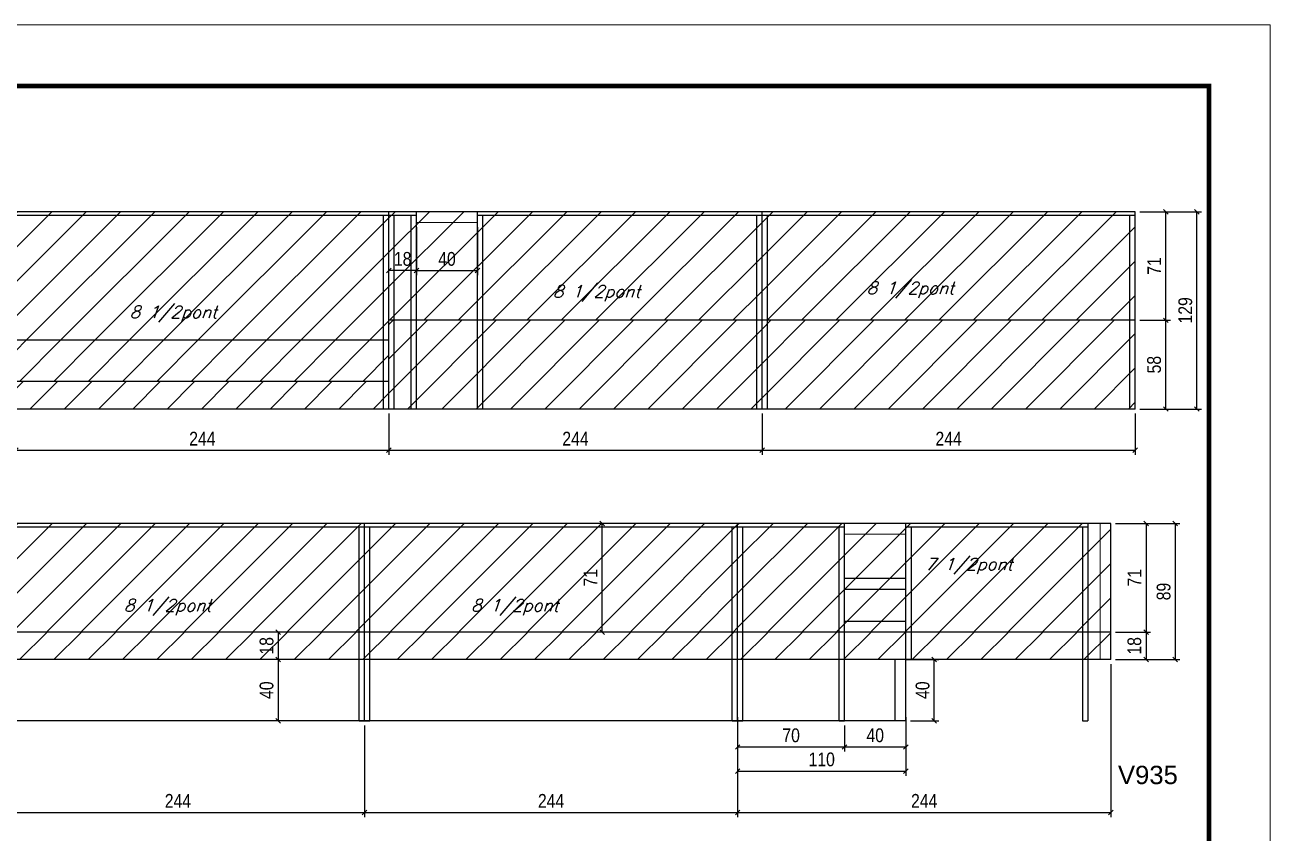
# Model space of a CAD drawing. Extents: x -20960 to -5926, y -2106 to 21915.
# Drawn here: x -11536 to -10722, y 19090 to 19618 of the extents above; entities that cross this region are included whole.
import ezdxf

# ---------------------------------------------------------------- set-up
doc = ezdxf.new("R2010")
doc.units = 0
doc.linetypes.add('DASHED', pattern=[0.75, 0.5, -0.25])
for name, color, linetype in [('5', 5, 'Continuous'), ('COTA', 241, 'Continuous'), ('Painéis', 200, 'Continuous'), ('Reaproveitamento', 251, 'Continuous'), ('SARR_2.2x7', 40, 'Continuous'), ('SARR_3.5x7', 81, 'Continuous'), ('texto', 7, 'Continuous')]:
    doc.layers.add(name, color=color, linetype=linetype)
for name, color, linetype, lineweight in [('Folhas', 255, 'Continuous', 9), ('Sarr 2.2x7', 40, 'Continuous', 9), ('SARRAFO DE PRESSAO', 251, 'DASHED', 9)]:
    doc.layers.add(name, color=color, linetype=linetype, lineweight=lineweight)
doc.styles.add('COTA TECNICA-50', font='techl___.ttf', dxfattribs={"height": 9})
doc.styles.add('Romans', font='romans.shx')
doc.styles.get("Standard").update_dxf_attribs({"font": 'arial.ttf'})
doc.dimstyles.new('COTA PAINEL-50', dxfattribs={"dimtxt": 9, "dimasz": 3, "dimexe": 3, "dimexo": 3, "dimgap": 3, "dimtad": 1, "dimdec": 1, "dimzin": 12, "dimdsep": 46, "dimtxsty": 'COTA TECNICA-50', "dimblk1": 'OBLIQUE', "dimblk2": 'OBLIQUE', "dimsah": 1, "dimcen": 0.9, "dimclrd": 4, "dimclre": 4, "dimclrt": 240, "dimadec": 1, "dimazin": 3, "dimtfac": 1, "dimtdec": 1, "dimtmove": 0, "dimatfit": 3, "dimfxl": 1, "dimtolj": 1, "dimtzin": 12, "dimarcsym": 0})
pattern_1 = [(45, (-3170, 28.422), (-11.22532, 11.22532), [])]
pattern_2 = [(45, (-3170, 26.418), (-11.22532, 11.22532), [])]
pattern_3 = [(45, (-3170, 1148.575), (-11.22532, 11.22532), [])]

# ---------------------------------------------------------------- blocks, each defined once
blk = doc.blocks.new('9999999999')
at = {"layer": 'Folhas'}
blk.add_lwpolyline([(98138.98, 34190.21), (99623.98, 34190.21), (99623.98, 35240.21), (98138.98, 35240.21)], close=True, dxfattribs=at)
at = {"layer": 'Folhas', "color": 30, "const_width": 3}
blk.add_lwpolyline([(98213.98, 34230.21), (99583.98, 34230.21), (99583.98, 35200.21), (98213.98, 35200.21)], close=True, dxfattribs=at)
blk = doc.blocks.new('_Oblique')
at = {"color": 0, "linetype": 'ByBlock', "lineweight": -2}
blk.add_line((-0.5, -0.5), (0.5, 0.5), dxfattribs=at)
blk = doc.blocks.new('*D6609')
at = {"layer": 'COTA', "color": 4, "lineweight": -2, "transparency": 16777216}
for p, q in [((-11542.23, 19364.08), (-11542.23, 19337.13)), ((-11298.23, 19364.08), (-11298.23, 19337.13)), ((-11542.23, 19340.13), (-11298.23, 19340.13))]:
    blk.add_line(p, q, dxfattribs=at)
at = {"layer": 'Defpoints', "color": 0, "transparency": 16777216}
for p in [(-11542.23, 19367.08), (-11298.23, 19367.08), (-11298.23, 19340.13)]:
    blk.add_point(p, dxfattribs=at)
at = {"layer": 'COTA', "color": 4, "lineweight": -2, "transparency": 16777216, "xscale": 3, "yscale": 3, "zscale": 3, "rotation": 180}
blk.add_blockref('_Oblique', (-11542.23, 19340.13), dxfattribs=at)
at = {"layer": 'COTA', "color": 4, "lineweight": -2, "transparency": 16777216, "xscale": 3, "yscale": 3, "zscale": 3}
blk.add_blockref('_Oblique', (-11298.23, 19340.13), dxfattribs=at)
at = {"layer": 'COTA', "color": 240, "transparency": 16777216, "insert": (-11420.23, 19347.69), "char_height": 9, "attachment_point": 5, "style": 'COTA TECNICA-50'}
blk.add_mtext('\\A1;244', dxfattribs=at)
blk = doc.blocks.new('*D6610')
at = {"layer": 'COTA', "color": 4, "lineweight": -2, "transparency": 16777216}
for p, q in [((-11298.23, 19364.08), (-11298.23, 19337.13)), ((-11054.23, 19364.08), (-11054.23, 19337.13)), ((-11298.23, 19340.13), (-11054.23, 19340.13))]:
    blk.add_line(p, q, dxfattribs=at)
at = {"layer": 'Defpoints', "color": 0, "transparency": 16777216}
for p in [(-11298.23, 19367.08), (-11054.23, 19367.08), (-11054.23, 19340.13)]:
    blk.add_point(p, dxfattribs=at)
at = {"layer": 'COTA', "color": 4, "lineweight": -2, "transparency": 16777216, "xscale": 3, "yscale": 3, "zscale": 3, "rotation": 180}
blk.add_blockref('_Oblique', (-11298.23, 19340.13), dxfattribs=at)
at = {"layer": 'COTA', "color": 4, "lineweight": -2, "transparency": 16777216, "xscale": 3, "yscale": 3, "zscale": 3}
blk.add_blockref('_Oblique', (-11054.23, 19340.13), dxfattribs=at)
at = {"layer": 'COTA', "color": 240, "transparency": 16777216, "insert": (-11176.23, 19347.69), "char_height": 9, "attachment_point": 5, "style": 'COTA TECNICA-50'}
blk.add_mtext('\\A1;244', dxfattribs=at)
blk = doc.blocks.new('*D6611')
at = {"layer": 'COTA', "color": 4, "lineweight": -2, "transparency": 16777216}
for p, q in [((-11054.23, 19364.08), (-11054.23, 19337.13)), ((-10810.23, 19364.08), (-10810.23, 19337.13)), ((-11054.23, 19340.13), (-10810.23, 19340.13))]:
    blk.add_line(p, q, dxfattribs=at)
at = {"layer": 'Defpoints', "color": 0, "transparency": 16777216}
for p in [(-11054.23, 19367.08), (-10810.23, 19367.08), (-10810.23, 19340.13)]:
    blk.add_point(p, dxfattribs=at)
at = {"layer": 'COTA', "color": 4, "lineweight": -2, "transparency": 16777216, "xscale": 3, "yscale": 3, "zscale": 3, "rotation": 180}
blk.add_blockref('_Oblique', (-11054.23, 19340.13), dxfattribs=at)
at = {"layer": 'COTA', "color": 4, "lineweight": -2, "transparency": 16777216, "xscale": 3, "yscale": 3, "zscale": 3}
blk.add_blockref('_Oblique', (-10810.23, 19340.13), dxfattribs=at)
at = {"layer": 'COTA', "color": 240, "transparency": 16777216, "insert": (-10932.23, 19347.69), "char_height": 9, "attachment_point": 5, "style": 'COTA TECNICA-50'}
blk.add_mtext('\\A1;244', dxfattribs=at)
blk = doc.blocks.new('*D6612')
at = {"layer": 'COTA', "color": 4, "lineweight": -2, "transparency": 16777216}
for p, q in [((-10807.23, 19496.08), (-10766.84, 19496.08)), ((-10769.84, 19367.08), (-10769.84, 19496.08)), ((-10807.23, 19367.08), (-10766.84, 19367.08))]:
    blk.add_line(p, q, dxfattribs=at)
at = {"layer": 'Defpoints', "color": 0, "transparency": 16777216}
for p in [(-10810.23, 19496.08), (-10769.84, 19496.08), (-10810.23, 19367.08)]:
    blk.add_point(p, dxfattribs=at)
at = {"layer": 'COTA', "color": 4, "lineweight": -2, "transparency": 16777216, "xscale": 3, "yscale": 3, "zscale": 3}
for p, rotation in [((-10769.84, 19496.08), 90), ((-10769.84, 19367.08), 270)]:
    blk.add_blockref('_Oblique', p, dxfattribs=dict(at, rotation=rotation))
at = {"layer": 'COTA', "color": 240, "transparency": 16777216, "insert": (-10777.42, 19431.58), "char_height": 9, "attachment_point": 5, "rotation": 90, "style": 'COTA TECNICA-50'}
blk.add_mtext('\\A1;129', dxfattribs=at)
blk = doc.blocks.new('*D6617')
at = {"layer": 'COTA', "color": 4, "lineweight": -2, "transparency": 16777216}
for p, q in [((-10807.23, 19425.08), (-10787.2, 19425.08)), ((-10790.2, 19367.08), (-10790.2, 19425.08)), ((-10807.23, 19367.08), (-10787.2, 19367.08))]:
    blk.add_line(p, q, dxfattribs=at)
at = {"layer": 'Defpoints', "color": 0, "transparency": 16777216}
for p in [(-10810.23, 19425.08), (-10790.2, 19425.08), (-10810.23, 19367.08)]:
    blk.add_point(p, dxfattribs=at)
at = {"layer": 'COTA', "color": 4, "lineweight": -2, "transparency": 16777216, "xscale": 3, "yscale": 3, "zscale": 3}
for p, rotation in [((-10790.2, 19425.08), 90), ((-10790.2, 19367.08), 270)]:
    blk.add_blockref('_Oblique', p, dxfattribs=dict(at, rotation=rotation))
at = {"layer": 'COTA', "color": 240, "transparency": 16777216, "insert": (-10797.82, 19396.08), "char_height": 9, "attachment_point": 5, "rotation": 90, "style": 'COTA TECNICA-50'}
blk.add_mtext('\\A1;58', dxfattribs=at)
blk = doc.blocks.new('*D6618')
at = {"layer": 'COTA', "color": 4, "lineweight": -2, "transparency": 16777216}
for p, q in [((-10807.23, 19496.08), (-10787.2, 19496.08)), ((-10790.2, 19425.08), (-10790.2, 19496.08)), ((-10807.23, 19425.08), (-10787.2, 19425.08))]:
    blk.add_line(p, q, dxfattribs=at)
at = {"layer": 'Defpoints', "color": 0, "transparency": 16777216}
for p in [(-10810.23, 19496.08), (-10790.2, 19496.08), (-10810.23, 19425.08)]:
    blk.add_point(p, dxfattribs=at)
at = {"layer": 'COTA', "color": 4, "lineweight": -2, "transparency": 16777216, "xscale": 3, "yscale": 3, "zscale": 3}
for p, rotation in [((-10790.2, 19496.08), 90), ((-10790.2, 19425.08), 270)]:
    blk.add_blockref('_Oblique', p, dxfattribs=dict(at, rotation=rotation))
at = {"layer": 'COTA', "color": 240, "transparency": 16777216, "insert": (-10797.77, 19460.58), "char_height": 9, "attachment_point": 5, "rotation": 90, "style": 'COTA TECNICA-50'}
blk.add_mtext('\\A1;71', dxfattribs=at)
blk = doc.blocks.new('*D6619')
at = {"layer": 'COTA', "color": 4, "lineweight": -2, "transparency": 16777216}
for p, q in [((-11280.23, 19486.08), (-11280.23, 19454.59)), ((-11240.23, 19486.08), (-11240.23, 19454.59)), ((-11280.23, 19457.59), (-11240.23, 19457.59))]:
    blk.add_line(p, q, dxfattribs=at)
at = {"layer": 'Defpoints', "color": 0, "transparency": 16777216}
for p in [(-11280.23, 19489.08), (-11240.23, 19489.08), (-11240.23, 19457.59)]:
    blk.add_point(p, dxfattribs=at)
at = {"layer": 'COTA', "color": 4, "lineweight": -2, "transparency": 16777216, "xscale": 3, "yscale": 3, "zscale": 3, "rotation": 180}
blk.add_blockref('_Oblique', (-11280.23, 19457.59), dxfattribs=at)
at = {"layer": 'COTA', "color": 4, "lineweight": -2, "transparency": 16777216, "xscale": 3, "yscale": 3, "zscale": 3}
blk.add_blockref('_Oblique', (-11240.23, 19457.59), dxfattribs=at)
at = {"layer": 'COTA', "color": 240, "transparency": 16777216, "insert": (-11260.23, 19465.18), "char_height": 9, "attachment_point": 5, "style": 'COTA TECNICA-50'}
blk.add_mtext('\\A1;40', dxfattribs=at)
blk = doc.blocks.new('*D6620')
at = {"layer": 'COTA', "color": 4, "lineweight": -2, "transparency": 16777216}
blk.add_line((-11280.23, 19457.59), (-11298.23, 19457.59), dxfattribs=at)
at = {"layer": 'Defpoints', "color": 0, "transparency": 16777216}
for p in [(-11298.23, 19457.59), (-11298.23, 19457.59), (-11280.23, 19457.59)]:
    blk.add_point(p, dxfattribs=at)
at = {"layer": 'COTA', "color": 4, "lineweight": -2, "transparency": 16777216, "xscale": 3, "yscale": 3, "zscale": 3, "rotation": 180}
blk.add_blockref('_Oblique', (-11298.23, 19457.59), dxfattribs=at)
at = {"layer": 'COTA', "color": 4, "lineweight": -2, "transparency": 16777216, "xscale": 3, "yscale": 3, "zscale": 3}
blk.add_blockref('_Oblique', (-11280.23, 19457.59), dxfattribs=at)
at = {"layer": 'COTA', "color": 240, "transparency": 16777216, "insert": (-11289.23, 19465.18), "char_height": 9, "attachment_point": 5, "style": 'COTA TECNICA-50'}
blk.add_mtext('\\A1;18', dxfattribs=at)
blk = doc.blocks.new('*D6623')
at = {"layer": 'COTA', "color": 4, "lineweight": -2, "transparency": 16777216}
for p, q in [((-11558.19, 19160.23), (-11558.19, 19100.29)), ((-11314.19, 19160.23), (-11314.19, 19100.29)), ((-11558.19, 19103.29), (-11314.19, 19103.29))]:
    blk.add_line(p, q, dxfattribs=at)
at = {"layer": 'Defpoints', "color": 0, "transparency": 16777216}
for p in [(-11558.19, 19163.23), (-11314.19, 19163.23), (-11314.19, 19103.29)]:
    blk.add_point(p, dxfattribs=at)
at = {"layer": 'COTA', "color": 4, "lineweight": -2, "transparency": 16777216, "xscale": 3, "yscale": 3, "zscale": 3, "rotation": 180}
blk.add_blockref('_Oblique', (-11558.19, 19103.29), dxfattribs=at)
at = {"layer": 'COTA', "color": 4, "lineweight": -2, "transparency": 16777216, "xscale": 3, "yscale": 3, "zscale": 3}
blk.add_blockref('_Oblique', (-11314.19, 19103.29), dxfattribs=at)
at = {"layer": 'COTA', "color": 240, "transparency": 16777216, "insert": (-11436.19, 19110.85), "char_height": 9, "attachment_point": 5, "style": 'COTA TECNICA-50'}
blk.add_mtext('\\A1;244', dxfattribs=at)
blk = doc.blocks.new('*D6593')
at = {"layer": 'COTA', "color": 4, "lineweight": -2, "transparency": 16777216}
for p, q in [((-11314.19, 19160.23), (-11314.19, 19100.29)), ((-11070.19, 19160.23), (-11070.19, 19100.29)), ((-11314.19, 19103.29), (-11070.19, 19103.29))]:
    blk.add_line(p, q, dxfattribs=at)
at = {"layer": 'Defpoints', "color": 0, "transparency": 16777216}
for p in [(-11314.19, 19163.23), (-11070.19, 19163.23), (-11070.19, 19103.29)]:
    blk.add_point(p, dxfattribs=at)
at = {"layer": 'COTA', "color": 4, "lineweight": -2, "transparency": 16777216, "xscale": 3, "yscale": 3, "zscale": 3, "rotation": 180}
blk.add_blockref('_Oblique', (-11314.19, 19103.29), dxfattribs=at)
at = {"layer": 'COTA', "color": 4, "lineweight": -2, "transparency": 16777216, "xscale": 3, "yscale": 3, "zscale": 3}
blk.add_blockref('_Oblique', (-11070.19, 19103.29), dxfattribs=at)
at = {"layer": 'COTA', "color": 240, "transparency": 16777216, "insert": (-11192.19, 19110.85), "char_height": 9, "attachment_point": 5, "style": 'COTA TECNICA-50'}
blk.add_mtext('\\A1;244', dxfattribs=at)
blk = doc.blocks.new('*D6594')
at = {"layer": 'COTA', "color": 4, "lineweight": -2, "transparency": 16777216}
for p, q in [((-10826.19, 19200.23), (-10826.19, 19100.29)), ((-11070.19, 19160.23), (-11070.19, 19100.29)), ((-11070.19, 19103.29), (-10826.19, 19103.29))]:
    blk.add_line(p, q, dxfattribs=at)
at = {"layer": 'Defpoints', "color": 0, "transparency": 16777216}
for p in [(-10826.19, 19203.23), (-11070.19, 19163.23), (-10826.19, 19103.29)]:
    blk.add_point(p, dxfattribs=at)
at = {"layer": 'COTA', "color": 4, "lineweight": -2, "transparency": 16777216, "xscale": 3, "yscale": 3, "zscale": 3, "rotation": 180}
blk.add_blockref('_Oblique', (-11070.19, 19103.29), dxfattribs=at)
at = {"layer": 'COTA', "color": 4, "lineweight": -2, "transparency": 16777216, "xscale": 3, "yscale": 3, "zscale": 3}
blk.add_blockref('_Oblique', (-10826.19, 19103.29), dxfattribs=at)
at = {"layer": 'COTA', "color": 240, "transparency": 16777216, "insert": (-10948.19, 19110.85), "char_height": 9, "attachment_point": 5, "style": 'COTA TECNICA-50'}
blk.add_mtext('\\A1;244', dxfattribs=at)
blk = doc.blocks.new('*D6595')
at = {"layer": 'COTA', "color": 4, "lineweight": -2, "transparency": 16777216}
for p, q in [((-10823.19, 19292.23), (-10781.02, 19292.23)), ((-10784.02, 19292.23), (-10784.02, 19203.23)), ((-10823.19, 19203.23), (-10781.02, 19203.23))]:
    blk.add_line(p, q, dxfattribs=at)
at = {"layer": 'Defpoints', "color": 0, "transparency": 16777216}
for p in [(-10826.19, 19292.23), (-10826.19, 19203.23), (-10784.02, 19203.23)]:
    blk.add_point(p, dxfattribs=at)
at = {"layer": 'COTA', "color": 4, "lineweight": -2, "transparency": 16777216, "xscale": 3, "yscale": 3, "zscale": 3}
for p, rotation in [((-10784.02, 19292.23), 90), ((-10784.02, 19203.23), 270)]:
    blk.add_blockref('_Oblique', p, dxfattribs=dict(at, rotation=rotation))
at = {"layer": 'COTA', "color": 240, "transparency": 16777216, "insert": (-10791.61, 19247.73), "char_height": 9, "attachment_point": 5, "rotation": 90, "style": 'COTA TECNICA-50'}
blk.add_mtext('\\A1;89', dxfattribs=at)
blk = doc.blocks.new('*D6548')
at = {"layer": 'COTA', "color": 4, "lineweight": -2, "transparency": 16777216}
for p, q in [((-11161.83, 19292.23), (-11161.83, 19292.23)), ((-11158.83, 19221.23), (-11158.83, 19292.23)), ((-11161.83, 19221.23), (-11161.83, 19221.23))]:
    blk.add_line(p, q, dxfattribs=at)
at = {"layer": 'Defpoints', "color": 0, "transparency": 16777216}
for p in [(-11158.83, 19292.23), (-11158.83, 19292.23), (-11158.83, 19221.23)]:
    blk.add_point(p, dxfattribs=at)
at = {"layer": 'COTA', "color": 4, "lineweight": -2, "transparency": 16777216, "xscale": 3, "yscale": 3, "zscale": 3}
for p, rotation in [((-11158.83, 19292.23), 90), ((-11158.83, 19221.23), 270)]:
    blk.add_blockref('_Oblique', p, dxfattribs=dict(at, rotation=rotation))
at = {"layer": 'COTA', "color": 240, "transparency": 16777216, "insert": (-11166.4, 19256.73), "char_height": 9, "attachment_point": 5, "rotation": 90, "style": 'COTA TECNICA-50'}
blk.add_mtext('\\A1;71', dxfattribs=at)
blk = doc.blocks.new('*D6549')
at = {"layer": 'COTA', "color": 4, "lineweight": -2, "transparency": 16777216}
for p, q in [((-11070.19, 19165.68), (-11070.19, 19143.1)), ((-11000.23, 19160.23), (-11000.23, 19143.1)), ((-11070.19, 19146.1), (-11000.23, 19146.1))]:
    blk.add_line(p, q, dxfattribs=at)
at = {"layer": 'Defpoints', "color": 0, "transparency": 16777216}
for p in [(-11070.19, 19168.68), (-11000.23, 19163.23), (-11000.23, 19146.1)]:
    blk.add_point(p, dxfattribs=at)
at = {"layer": 'COTA', "color": 4, "lineweight": -2, "transparency": 16777216, "xscale": 3, "yscale": 3, "zscale": 3, "rotation": 180}
blk.add_blockref('_Oblique', (-11070.19, 19146.1), dxfattribs=at)
at = {"layer": 'COTA', "color": 4, "lineweight": -2, "transparency": 16777216, "xscale": 3, "yscale": 3, "zscale": 3}
blk.add_blockref('_Oblique', (-11000.23, 19146.1), dxfattribs=at)
at = {"layer": 'COTA', "color": 240, "transparency": 16777216, "insert": (-11035.21, 19153.69), "char_height": 9, "attachment_point": 5, "style": 'COTA TECNICA-50'}
blk.add_mtext('\\A1;70', dxfattribs=at)
blk = doc.blocks.new('*D6550')
at = {"layer": 'COTA', "color": 4, "lineweight": -2, "transparency": 16777216}
for p, q in [((-11000.23, 19160.23), (-11000.23, 19143.1)), ((-10960.23, 19165.68), (-10960.23, 19143.1)), ((-11000.23, 19146.1), (-10960.23, 19146.1))]:
    blk.add_line(p, q, dxfattribs=at)
at = {"layer": 'Defpoints', "color": 0, "transparency": 16777216}
for p in [(-10960.23, 19168.68), (-11000.23, 19163.23), (-10960.23, 19146.1)]:
    blk.add_point(p, dxfattribs=at)
at = {"layer": 'COTA', "color": 4, "lineweight": -2, "transparency": 16777216, "xscale": 3, "yscale": 3, "zscale": 3, "rotation": 180}
blk.add_blockref('_Oblique', (-11000.23, 19146.1), dxfattribs=at)
at = {"layer": 'COTA', "color": 4, "lineweight": -2, "transparency": 16777216, "xscale": 3, "yscale": 3, "zscale": 3}
blk.add_blockref('_Oblique', (-10960.23, 19146.1), dxfattribs=at)
at = {"layer": 'COTA', "color": 240, "transparency": 16777216, "insert": (-10980.23, 19153.69), "char_height": 9, "attachment_point": 5, "style": 'COTA TECNICA-50'}
blk.add_mtext('\\A1;40', dxfattribs=at)
blk = doc.blocks.new('*D6601')
at = {"layer": 'COTA', "color": 4, "lineweight": -2, "transparency": 16777216}
for p, q in [((-10823.19, 19292.23), (-10800.11, 19292.23)), ((-10803.11, 19292.23), (-10803.11, 19221.23)), ((-10823.19, 19221.23), (-10800.11, 19221.23))]:
    blk.add_line(p, q, dxfattribs=at)
at = {"layer": 'Defpoints', "color": 0, "transparency": 16777216}
for p in [(-10826.19, 19292.23), (-10826.19, 19221.23), (-10803.11, 19221.23)]:
    blk.add_point(p, dxfattribs=at)
at = {"layer": 'COTA', "color": 4, "lineweight": -2, "transparency": 16777216, "xscale": 3, "yscale": 3, "zscale": 3}
for p, rotation in [((-10803.11, 19292.23), 90), ((-10803.11, 19221.23), 270)]:
    blk.add_blockref('_Oblique', p, dxfattribs=dict(at, rotation=rotation))
at = {"layer": 'COTA', "color": 240, "transparency": 16777216, "insert": (-10810.68, 19256.73), "char_height": 9, "attachment_point": 5, "rotation": 90, "style": 'COTA TECNICA-50'}
blk.add_mtext('\\A1;71', dxfattribs=at)
blk = doc.blocks.new('*D6602')
at = {"layer": 'COTA', "color": 4, "lineweight": -2, "transparency": 16777216}
for p, q in [((-10823.19, 19221.23), (-10800.11, 19221.23)), ((-10803.11, 19221.23), (-10803.11, 19203.23)), ((-10823.19, 19203.23), (-10800.11, 19203.23))]:
    blk.add_line(p, q, dxfattribs=at)
at = {"layer": 'Defpoints', "color": 0, "transparency": 16777216}
for p in [(-10826.19, 19221.23), (-10826.19, 19203.23), (-10803.11, 19203.23)]:
    blk.add_point(p, dxfattribs=at)
at = {"layer": 'COTA', "color": 4, "lineweight": -2, "transparency": 16777216, "xscale": 3, "yscale": 3, "zscale": 3}
for p, rotation in [((-10803.11, 19221.23), 90), ((-10803.11, 19203.23), 270)]:
    blk.add_blockref('_Oblique', p, dxfattribs=dict(at, rotation=rotation))
at = {"layer": 'COTA', "color": 240, "transparency": 16777216, "insert": (-10810.7, 19212.23), "char_height": 9, "attachment_point": 5, "rotation": 90, "style": 'COTA TECNICA-50'}
blk.add_mtext('\\A1;18', dxfattribs=at)
blk = doc.blocks.new('*D6589')
at = {"layer": 'COTA', "color": 4, "lineweight": -2, "transparency": 16777216}
for p, q in [((-10957.19, 19203.23), (-10938.62, 19203.23)), ((-10941.62, 19163.23), (-10941.62, 19203.23)), ((-10957.19, 19163.23), (-10938.62, 19163.23))]:
    blk.add_line(p, q, dxfattribs=at)
at = {"layer": 'Defpoints', "color": 0, "transparency": 16777216}
for p in [(-10960.19, 19203.23), (-10941.62, 19203.23), (-10960.19, 19163.23)]:
    blk.add_point(p, dxfattribs=at)
at = {"layer": 'COTA', "color": 4, "lineweight": -2, "transparency": 16777216, "xscale": 3, "yscale": 3, "zscale": 3}
for p, rotation in [((-10941.62, 19203.23), 90), ((-10941.62, 19163.23), 270)]:
    blk.add_blockref('_Oblique', p, dxfattribs=dict(at, rotation=rotation))
at = {"layer": 'COTA', "color": 240, "transparency": 16777216, "insert": (-10949.22, 19183.23), "char_height": 9, "attachment_point": 5, "rotation": 90, "style": 'COTA TECNICA-50'}
blk.add_mtext('\\A1;40', dxfattribs=at)
blk = doc.blocks.new('*D6560')
at = {"layer": 'COTA', "color": 4, "lineweight": -2, "transparency": 16777216}
for p, q in [((-11354.46, 19221.23), (-11373.61, 19221.23)), ((-11370.61, 19221.23), (-11370.61, 19203.23)), ((-11354.46, 19203.23), (-11373.61, 19203.23))]:
    blk.add_line(p, q, dxfattribs=at)
at = {"layer": 'Defpoints', "color": 0, "transparency": 16777216}
for p in [(-11351.46, 19221.23), (-11370.61, 19203.23), (-11351.46, 19203.23)]:
    blk.add_point(p, dxfattribs=at)
at = {"layer": 'COTA', "color": 4, "lineweight": -2, "transparency": 16777216, "xscale": 3, "yscale": 3, "zscale": 3}
for p, rotation in [((-11370.61, 19221.23), 90), ((-11370.61, 19203.23), 270)]:
    blk.add_blockref('_Oblique', p, dxfattribs=dict(at, rotation=rotation))
at = {"layer": 'COTA', "color": 240, "transparency": 16777216, "insert": (-11378.2, 19212.23), "char_height": 9, "attachment_point": 5, "rotation": 90, "style": 'COTA TECNICA-50'}
blk.add_mtext('\\A1;18', dxfattribs=at)
blk = doc.blocks.new('*D6561')
at = {"layer": 'COTA', "color": 4, "lineweight": -2, "transparency": 16777216}
for p, q in [((-11354.46, 19203.23), (-11373.61, 19203.23)), ((-11370.61, 19203.23), (-11370.61, 19163.23))]:
    blk.add_line(p, q, dxfattribs=at)
at = {"layer": 'Defpoints', "color": 0, "transparency": 16777216}
for p in [(-11351.46, 19203.23), (-11370.61, 19163.23), (-11370.61, 19163.23)]:
    blk.add_point(p, dxfattribs=at)
at = {"layer": 'COTA', "color": 4, "lineweight": -2, "transparency": 16777216, "xscale": 3, "yscale": 3, "zscale": 3}
for p, rotation in [((-11370.61, 19203.23), 90), ((-11370.61, 19163.23), 270)]:
    blk.add_blockref('_Oblique', p, dxfattribs=dict(at, rotation=rotation))
at = {"layer": 'COTA', "color": 240, "transparency": 16777216, "insert": (-11378.21, 19183.23), "char_height": 9, "attachment_point": 5, "rotation": 90, "style": 'COTA TECNICA-50'}
blk.add_mtext('\\A1;40', dxfattribs=at)
blk = doc.blocks.new('*D6562')
at = {"layer": 'COTA', "color": 4, "lineweight": -2, "transparency": 16777216}
for p, q in [((-11070.19, 19160.23), (-11070.19, 19127.31)), ((-10960.23, 19160.23), (-10960.23, 19127.31)), ((-11070.19, 19130.31), (-10960.23, 19130.31))]:
    blk.add_line(p, q, dxfattribs=at)
at = {"layer": 'Defpoints', "color": 0, "transparency": 16777216}
for p in [(-11070.19, 19163.23), (-10960.23, 19163.23), (-10960.23, 19130.31)]:
    blk.add_point(p, dxfattribs=at)
at = {"layer": 'COTA', "color": 4, "lineweight": -2, "transparency": 16777216, "xscale": 3, "yscale": 3, "zscale": 3, "rotation": 180}
blk.add_blockref('_Oblique', (-11070.19, 19130.31), dxfattribs=at)
at = {"layer": 'COTA', "color": 4, "lineweight": -2, "transparency": 16777216, "xscale": 3, "yscale": 3, "zscale": 3}
blk.add_blockref('_Oblique', (-10960.23, 19130.31), dxfattribs=at)
at = {"layer": 'COTA', "color": 240, "transparency": 16777216, "insert": (-11015.21, 19137.91), "char_height": 9, "attachment_point": 5, "style": 'COTA TECNICA-50'}
blk.add_mtext('\\A1;110', dxfattribs=at)

msp = doc.modelspace()

# ---------------------------------------------------------------- hatches: boundary and pattern name
at = {"layer": 'Reaproveitamento', "transparency": 33554684}
h = msp.add_hatch(dxfattribs=at)
h.set_pattern_fill('ANSI31', color=256, scale=5)
h.set_pattern_definition(pattern_1)
h.paths.add_polyline_path([(-11542.23, 19412.08), (-11298.23, 19412.08), (-11298.23, 19496.08), (-11542.23, 19496.08)])
h = msp.add_hatch(dxfattribs=at)
h.set_pattern_fill('ANSI31', color=256, scale=5)
h.set_pattern_definition(pattern_1)
h.paths.add_polyline_path([(-11298.23, 19496.08), (-11298.23, 19425.08), (-11054.23, 19425.08), (-11054.23, 19496.08)])
h = msp.add_hatch(dxfattribs=at)
h.set_pattern_fill('ANSI31', color=256, scale=5)
h.set_pattern_definition(pattern_1)
h.paths.add_polyline_path([(-10810.23, 19425.08), (-10810.23, 19496.08), (-11054.23, 19496.08), (-11054.23, 19425.08)])
h = msp.add_hatch(dxfattribs=at)
h.set_pattern_fill('ANSI31', color=256, scale=5)
h.set_pattern_definition(pattern_3)
h.paths.add_polyline_path([(-11298.23, 19425.08), (-11298.23, 19367.08), (-11054.23, 19367.08), (-11054.23, 19425.08)])
h = msp.add_hatch(dxfattribs=at)
h.set_pattern_fill('ANSI31', color=256, scale=5)
h.set_pattern_definition(pattern_3)
h.paths.add_polyline_path([(-11054.23, 19425.08), (-11054.23, 19367.08), (-10810.23, 19367.08), (-10810.23, 19425.08)])
h = msp.add_hatch(dxfattribs=at)
h.set_pattern_fill('ANSI31', color=256, scale=5)
h.set_pattern_definition(pattern_1)
h.paths.add_polyline_path([(-11298.23, 19385.08), (-11298.23, 19412.08), (-11542.23, 19412.08), (-11542.23, 19385.08)])
h = msp.add_hatch(dxfattribs=at)
h.set_pattern_fill('ANSI31', color=256, scale=5)
h.set_pattern_definition(pattern_3)
h.paths.add_polyline_path([(-11298.23, 19367.08), (-11298.23, 19385.08), (-11542.23, 19385.08), (-11542.23, 19367.08)])
h = msp.add_hatch(dxfattribs=at)
h.set_pattern_fill('ANSI31', color=256, scale=5)
h.set_pattern_definition(pattern_2)
h.paths.add_polyline_path([(-11558.19, 19292.23), (-11558.19, 19221.23), (-11314.19, 19221.23), (-11314.19, 19292.23)])
h = msp.add_hatch(dxfattribs=at)
h.set_pattern_fill('ANSI31', color=256, scale=5)
h.set_pattern_definition(pattern_2)
h.paths.add_polyline_path([(-11070.19, 19292.23), (-11314.19, 19292.23), (-11314.19, 19221.23), (-11070.19, 19221.23)])
h = msp.add_hatch(dxfattribs=at)
h.set_pattern_fill('ANSI31', color=256, scale=5)
h.set_pattern_definition(pattern_2)
h.paths.add_polyline_path([(-11070.19, 19292.23), (-11070.19, 19221.23), (-10826.19, 19221.23), (-10826.19, 19292.23), (-10960.23, 19292.23)])
h = msp.add_hatch(dxfattribs=at)
h.set_pattern_fill('ANSI31', color=256, scale=5)
h.set_pattern_definition(pattern_3)
h.paths.add_polyline_path([(-11314.19, 19203.23), (-11314.19, 19221.23), (-11558.19, 19221.23), (-11558.19, 19203.23)])
h = msp.add_hatch(dxfattribs=at)
h.set_pattern_fill('ANSI31', color=256, scale=5)
h.set_pattern_definition(pattern_3)
h.paths.add_polyline_path([(-11070.19, 19203.23), (-11070.19, 19221.23), (-11314.19, 19221.23), (-11314.19, 19203.23)])
h = msp.add_hatch(dxfattribs=at)
h.set_pattern_fill('ANSI31', color=256, scale=5)
h.set_pattern_definition(pattern_3)
h.paths.add_polyline_path([(-10826.19, 19203.23), (-10826.19, 19221.23), (-11070.19, 19221.23), (-11070.19, 19203.23)])

# ---------------------------------------------------------------- linework, layer by layer
at = {"layer": 'Painéis'}
for p, q in [((-10810.23, 19496.08), (-12030.23, 19496.08)), ((-11298.23, 19367.08), (-11298.23, 19496.08)), ((-11054.23, 19367.08), (-11054.23, 19496.08)), ((-10810.23, 19367.08), (-10810.23, 19496.08)), ((-10810.23, 19425.08), (-11298.23, 19425.08)), ((-11298.23, 19412.08), (-12030.23, 19412.08)), ((-11298.23, 19385.08), (-12030.23, 19385.08)), ((-10810.23, 19367.08), (-12030.23, 19367.08)), ((-10960.23, 19292.23), (-11786.29, 19292.23)), ((-11314.19, 19163.23), (-11314.19, 19292.23)), ((-11070.19, 19163.23), (-11070.19, 19292.23)), ((-10826.19, 19292.23), (-10960.23, 19292.23)), ((-10826.19, 19203.23), (-10826.19, 19292.23)), ((-11070.19, 19221.23), (-11786.29, 19221.23)), ((-10826.19, 19221.23), (-11070.19, 19221.23)), ((-10826.19, 19203.23), (-11558.19, 19203.23)), ((-10960.19, 19163.23), (-10960.19, 19203.23)), ((-10960.19, 19163.23), (-12030.29, 19163.23))]:
    msp.add_line(p, q, dxfattribs=at)
at = {"layer": 'Sarr 2.2x7'}
for p, q in [((-11240.23, 19489.08), (-11280.23, 19489.08)), ((-10833.19, 19221.23), (-10833.19, 19292.23)), ((-10960.23, 19285.23), (-11000.23, 19285.23)), ((-10833.19, 19203.23), (-10833.19, 19221.23))]:
    msp.add_line(p, q, dxfattribs=at)
at = {"layer": 'SARR_2.2x7', "linetype": 'Continuous'}
for p, q in [((-11542.23, 19493.88), (-11298.23, 19493.88)), ((-11298.23, 19493.88), (-11280.23, 19493.88)), ((-11240.23, 19493.88), (-11054.23, 19493.88)), ((-11054.23, 19493.88), (-10810.23, 19493.88)), ((-11558.19, 19290.03), (-11314.19, 19290.03)), ((-11314.19, 19290.03), (-11070.19, 19290.03)), ((-11070.19, 19290.03), (-11000.23, 19290.03)), ((-10960.23, 19290.03), (-10841.19, 19290.03)), ((-10960.23, 19256.17), (-11000.23, 19256.17)), ((-10960.23, 19249.17), (-11000.23, 19249.17)), ((-10960.23, 19228.23), (-11000.23, 19228.23)), ((-10960.23, 19203.23), (-10967.19, 19203.23)), ((-10967.19, 19163.23), (-10967.19, 19203.23))]:
    msp.add_line(p, q, dxfattribs=at)
at = {"layer": 'SARR_3.5x7'}
for p, q in [((-11301.73, 19367.08), (-11301.73, 19493.88)), ((-11298.23, 19367.08), (-11298.23, 19496.08)), ((-11294.73, 19367.08), (-11294.73, 19493.88)), ((-11283.73, 19367.08), (-11283.73, 19493.88)), ((-11280.23, 19367.08), (-11280.23, 19496.08)), ((-11240.23, 19367.08), (-11240.23, 19496.08)), ((-11236.73, 19367.08), (-11236.73, 19493.88)), ((-11057.73, 19367.08), (-11057.73, 19493.88)), ((-11054.23, 19367.08), (-11054.23, 19496.08)), ((-11050.73, 19367.08), (-11050.73, 19493.88)), ((-10813.73, 19367.08), (-10813.73, 19493.88)), ((-10810.23, 19367.08), (-10810.23, 19496.08)), ((-11236.73, 19425.08), (-11240.23, 19425.08)), ((-11294.73, 19367.08), (-11301.73, 19367.08)), ((-11280.23, 19367.08), (-11283.73, 19367.08)), ((-11050.73, 19367.08), (-11057.73, 19367.08)), ((-10810.23, 19367.08), (-10813.73, 19367.08)), ((-11317.69, 19163.23), (-11317.69, 19290.03)), ((-11314.19, 19163.23), (-11314.19, 19292.23)), ((-11310.69, 19163.23), (-11310.69, 19290.03)), ((-11073.69, 19163.23), (-11073.69, 19290.03)), ((-11070.19, 19163.23), (-11070.19, 19292.23)), ((-11066.69, 19163.23), (-11066.69, 19290.03)), ((-11003.73, 19163.23), (-11003.73, 19290.03)), ((-11000.23, 19163.23), (-11000.23, 19292.23)), ((-10960.23, 19203.23), (-10960.23, 19292.23)), ((-10956.73, 19290.03), (-10956.73, 19203.23)), ((-10844.69, 19290.03), (-10844.69, 19163.23)), ((-10841.19, 19292.23), (-10841.19, 19163.23)), ((-10960.23, 19203.23), (-10956.73, 19203.23)), ((-11317.69, 19163.23), (-11310.69, 19163.23)), ((-11073.69, 19163.23), (-11070.19, 19163.23)), ((-11070.19, 19163.23), (-11066.69, 19163.23)), ((-11003.73, 19163.23), (-11000.23, 19163.23)), ((-10844.69, 19163.23), (-10841.19, 19163.23))]:
    msp.add_line(p, q, dxfattribs=at)

# ---------------------------------------------------------------- block references
at = {"layer": 'SARRAFO DE PRESSAO', "color": 6, "linetype": 'ByBlock'}
msp.add_blockref('9999999999', (-110345.98, -15621.96), dxfattribs=at)

# ---------------------------------------------------------------- texts
at = {"layer": '5', "linetype": 'Continuous'}
msp.add_text('V935', height=12, rotation=0.00004, dxfattribs=at).set_placement((-10821.47, 19121.8))
at = {"layer": 'texto', "color": 2, "char_height": 8, "attachment_point": 5, "style": 'Romans'}
for s, insert in [('{\\Q19;\\C256;8 1/2pont}', (-11162.45, 19442.67)), ('{\\Q19;\\C256;8 1/2pont}', (-10957.27, 19444.9)), ('{\\Q19;\\C256;8 1/2pont}', (-11439.22, 19429.18)), ('{\\Q19;\\C256;7 1/2pont}', (-10919.05, 19264.33)), ('{\\Q19;\\C256;8 1/2pont}', (-11442.95, 19237.36)), ('{\\Q19;\\C256;8 1/2pont}', (-11215.93, 19237.36))]:
    msp.add_mtext(s, dxfattribs=dict(at, insert=insert))

# ---------------------------------------------------------------- dimensions: what is measured, and where the dimension line sits
at = {"layer": 'COTA'}
for base, p1, p2, picture, middle in [((-10769.84, 19496.08), (-10810.23, 19367.08), (-10810.23, 19496.08), '*D6612', (-10777.42, 19431.58)), ((-10790.2, 19425.08), (-10810.23, 19367.08), (-10810.23, 19425.08), '*D6617', (-10797.82, 19396.08)), ((-10784.02, 19203.23), (-10826.19, 19292.23), (-10826.19, 19203.23), '*D6595', (-10791.61, 19247.73)), ((-10803.11, 19221.23), (-10826.19, 19292.23), (-10826.19, 19221.23), '*D6601', (-10810.68, 19256.73)), ((-11370.61, 19203.23), (-11351.46, 19221.23), (-11351.46, 19203.23), '*D6560', (-11378.2, 19212.23)), ((-10941.62, 19203.23), (-10960.19, 19163.23), (-10960.19, 19203.23), '*D6589', (-10949.22, 19183.23))]:
    dim = msp.add_linear_dim(base=base, p1=p1, p2=p2, angle=90, dimstyle='COTA PAINEL-50', dxfattribs=at)
    dim.commit()
    dim.dimension.update_dxf_attribs({"geometry": picture, "text_midpoint": middle})
for base, p1, p2, picture, middle in [((-10790.2, 19496.08), (-10810.23, 19425.08), (-10810.23, 19496.08), '*D6618', (-10797.77, 19460.58)), ((-11158.83, 19292.23), (-11158.83, 19221.23), (-11158.83, 19292.23), '*D6548', (-11166.4, 19256.73)), ((-10803.11, 19203.23), (-10826.19, 19221.23), (-10826.19, 19203.23), '*D6602', (-10810.7, 19212.23)), ((-11370.61, 19163.23), (-11351.46, 19203.23), (-11370.61, 19163.23), '*D6561', (-11378.21, 19183.23))]:
    dim = msp.add_linear_dim(base=base, p1=p1, p2=p2, angle=90, dimstyle='COTA PAINEL-50', override={"dimtmove": 1}, dxfattribs=at)
    dim.commit()
    dim.dimension.update_dxf_attribs({"geometry": picture, "text_midpoint": middle})
for base, p1, p2, picture, middle in [((-11240.23, 19457.59), (-11280.23, 19489.08), (-11240.23, 19489.08), '*D6619', (-11260.23, 19465.18)), ((-11298.23, 19457.59), (-11280.23, 19457.59), (-11298.23, 19457.59), '*D6620', (-11289.23, 19465.18)), ((-11000.23, 19146.1), (-11070.19, 19168.68), (-11000.23, 19163.23), '*D6549', (-11035.21, 19153.69)), ((-10960.23, 19130.31), (-11070.19, 19163.23), (-10960.23, 19163.23), '*D6562', (-11015.21, 19137.91))]:
    dim = msp.add_linear_dim(base=base, p1=p1, p2=p2, dimstyle='COTA PAINEL-50', dxfattribs=at)
    dim.commit()
    dim.dimension.update_dxf_attribs({"geometry": picture, "text_midpoint": middle})
for base, p1, p2, picture, middle in [((-11298.23, 19340.13), (-11542.23, 19367.08), (-11298.23, 19367.08), '*D6609', (-11420.23, 19347.69)), ((-11054.23, 19340.13), (-11298.23, 19367.08), (-11054.23, 19367.08), '*D6610', (-11176.23, 19347.69)), ((-10810.23, 19340.13), (-11054.23, 19367.08), (-10810.23, 19367.08), '*D6611', (-10932.23, 19347.69)), ((-10826.19, 19103.29), (-11070.19, 19163.23), (-10826.19, 19203.23), '*D6594', (-10948.19, 19110.85)), ((-10960.23, 19146.1), (-11000.23, 19163.23), (-10960.23, 19168.68), '*D6550', (-10980.23, 19153.69)), ((-11314.19, 19103.29), (-11558.19, 19163.23), (-11314.19, 19163.23), '*D6623', (-11436.19, 19110.85)), ((-11070.19, 19103.29), (-11314.19, 19163.23), (-11070.19, 19163.23), '*D6593', (-11192.19, 19110.85))]:
    dim = msp.add_linear_dim(base=base, p1=p1, p2=p2, dimstyle='COTA PAINEL-50', override={"dimtmove": 1}, dxfattribs=at)
    dim.commit()
    dim.dimension.update_dxf_attribs({"geometry": picture, "text_midpoint": middle})

doc.saveas('drawing.dxf')
